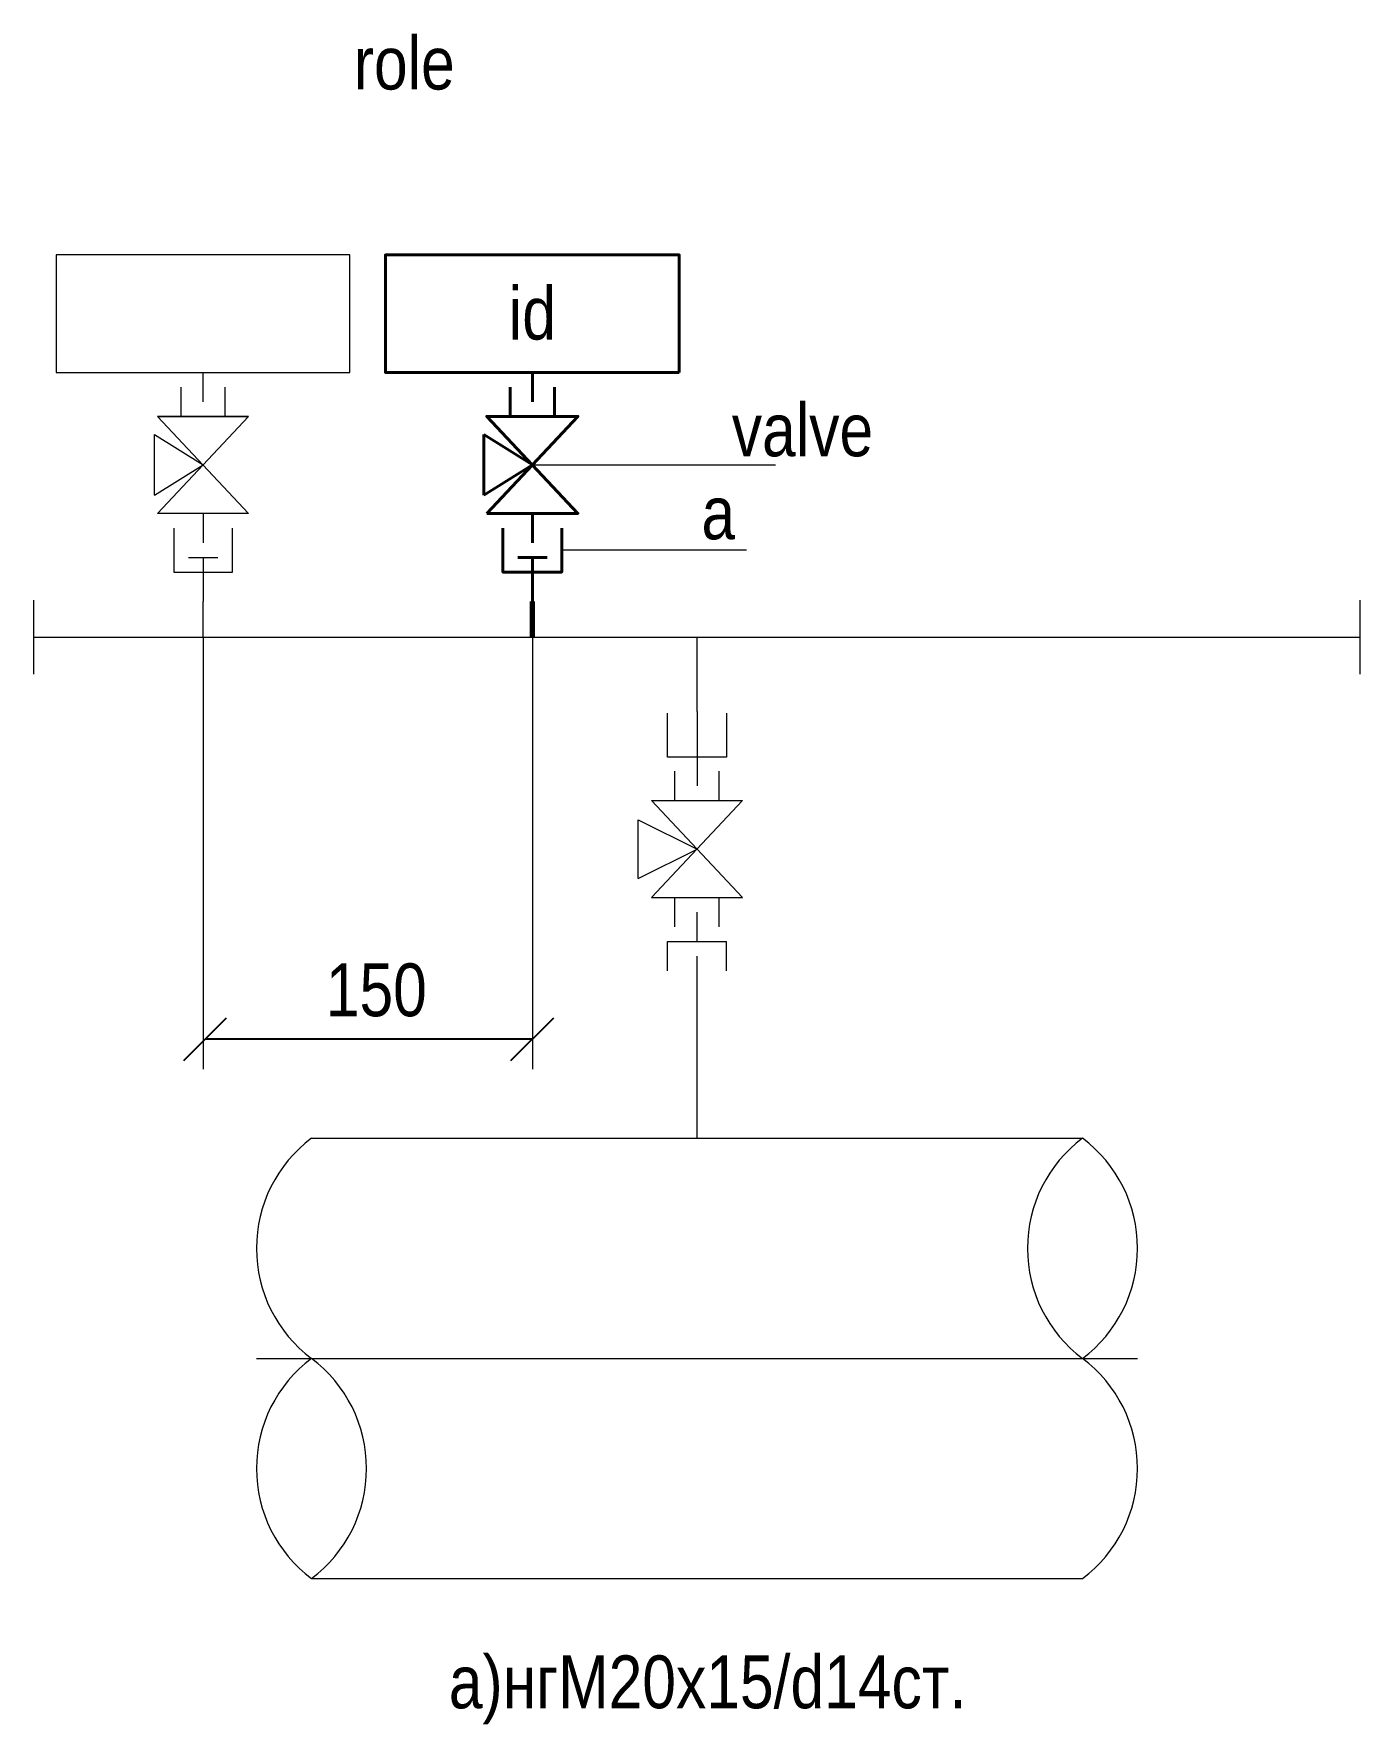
# Model space of a CAD drawing. Header units: feet. Extents: x 27.4 to 72.5, y -63 to -5.5.
import ezdxf

# ---------------------------------------------------------------- set-up
doc = ezdxf.new("R2010")
doc.units = ezdxf.units.FT
doc.header["$MEASUREMENT"] = 0
doc.linetypes.add('4_2_1_2', pattern=[9000, 4000, -2000, 1000, -2000])
for name, color, linetype, lineweight in [('id_params_Ном._пера__1', 7, 'Continuous', 15), ('id_static_Ном._пера__1', 7, 'Continuous', 15), ('id_static_Ном._пера__21', 7, 'Continuous', 40), ('id_static_Ном._пера__41', 7, 'Continuous', 70)]:
    doc.layers.add(name, color=color, linetype=linetype, lineweight=lineweight)
doc.styles.add('СГЕНЕРИР_СТИЛЬ_1', font='ARIALN.TTF')

msp = doc.modelspace()

# ---------------------------------------------------------------- linework, layer by layer
for p, q in [((32.49, -40.44), (33.95, -38.979)), ((43.629, -40.44), (45.09, -38.979)), ((44.36, -39.709), (33.22, -39.709))]:
    msp.add_line(p, q)
at = {"layer": 'id_static_Ном._пера__1', "color": 7, "linetype": 'Continuous', "lineweight": 15}
for p, q in [((33.148, -18), (33.148, -17)), ((32.398, -18.5), (32.398, -17.5)), ((33.898, -18.5), (33.898, -17.5)), ((31.598, -18.5), (34.698, -18.5)), ((45.91, -18.5), (42.81, -18.5)), ((31.498, -21.181), (31.498, -19.119)), ((31.498, -19.119), (33.148, -20.15)), ((31.498, -21.181), (33.148, -20.15)), ((44.36, -20.15), (52.643, -20.15)), ((33.148, -21.8), (33.148, -22.8)), ((32.648, -23.3), (33.648, -23.3)), ((33.148, -23.3), (33.148, -24.8)), ((51.652, -23.05), (45.36, -23.05)), ((27.386, -27.279), (27.386, -24.752)), ((72.545, -27.279), (72.545, -24.752)), ((33.148, -26.015), (33.148, -24.8)), ((27.386, -26.015), (72.545, -26.015)), ((49.966, -28.55), (49.966, -26.015)), ((49.966, -28.55), (49.966, -26.015)), ((49.966, -28.55), (49.966, -31.085)), ((49.216, -31.584), (49.216, -30.584)), ((50.716, -31.584), (50.716, -30.584)), ((48.416, -31.584), (51.516, -31.584)), ((51.516, -34.884), (48.416, -31.584)), ((48.416, -34.884), (51.516, -31.584)), ((47.966, -34.234), (47.966, -32.234)), ((47.966, -32.234), (49.966, -33.234)), ((47.966, -34.234), (49.966, -33.234)), ((48.416, -34.884), (51.516, -34.884)), ((49.216, -35.884), (49.216, -34.884)), ((50.716, -35.884), (50.716, -34.884)), ((49.966, -36.384), (49.966, -35.384)), ((48.966, -37.384), (48.966, -36.384)), ((48.966, -36.384), (50.966, -36.384)), ((50.966, -37.384), (50.966, -36.384)), ((49.966, -37.384), (49.966, -36.884)), ((49.966, -43.084), (49.966, -37.384)), ((36.841, -43.084), (63.091, -43.084)), ((36.841, -58.084), (63.091, -58.084))]:
    msp.add_line(p, q, dxfattribs=at)
at = {"layer": 'id_static_Ном._пера__1'}
for p, q in [((33.148, -26.015), (33.148, -40.735)), ((44.36, -26.015), (44.36, -40.735))]:
    msp.add_line(p, q, dxfattribs=at)
at = {"layer": 'id_static_Ном._пера__1', "color": 7, "linetype": '4_2_1_2', "lineweight": 15}
msp.add_line((34.966, -50.584), (64.966, -50.584), dxfattribs=at)
at = {"layer": 'id_static_Ном._пера__1', "color": 7, "linetype": 'Continuous', "lineweight": 15}
for points in [[(28.148, -17), (38.148, -17), (38.148, -13), (28.148, -13)], [(34.698, -21.8), (31.598, -21.8), (34.698, -18.5), (31.598, -18.5)]]:
    msp.add_lwpolyline(points, close=True, dxfattribs=at)
for points in [[(32.148, -22.3), (32.148, -23.8), (34.148, -23.8), (34.148, -22.3)], [(50.966, -28.605), (50.966, -30.105), (48.966, -30.105), (48.966, -28.605)]]:
    msp.add_lwpolyline(points, dxfattribs=at)
for centre, start, end in [((39.653, -46.834), 126.8699, 233.1301), ((65.903, -46.834), 126.8699, 233.1301), ((60.278, -46.834), 306.8699, 53.1301), ((39.653, -54.334), 126.8699, 233.1301), ((34.028, -54.334), 306.8699, 53.1301), ((60.278, -54.334), 306.8699, 53.1301)]:
    msp.add_arc(centre, 4.687, start, end, dxfattribs=at)
at = {"layer": 'id_static_Ном._пера__21', "color": 7, "linetype": 'Continuous', "lineweight": 40}
for p, q in [((44.36, -18), (44.36, -17)), ((43.61, -18.5), (43.61, -17.5)), ((45.11, -18.5), (45.11, -17.5)), ((42.71, -21.181), (42.71, -19.119)), ((42.71, -19.119), (44.36, -20.15)), ((42.71, -21.181), (44.36, -20.15)), ((44.36, -21.8), (44.36, -22.8)), ((44.86, -23.3), (43.86, -23.3)), ((44.36, -23.3), (44.36, -24.8))]:
    msp.add_line(p, q, dxfattribs=at)
for points in [[(49.36, -17), (39.36, -17), (39.36, -13), (49.36, -13)], [(42.81, -21.8), (45.91, -21.8), (42.81, -18.5), (45.91, -18.5)]]:
    msp.add_lwpolyline(points, close=True, dxfattribs=at)
msp.add_lwpolyline([(45.36, -22.3), (45.36, -23.8), (43.36, -23.8), (43.36, -22.3)], dxfattribs=at)
at = {"layer": 'id_static_Ном._пера__41'}
msp.add_line((44.36, -26.015), (44.36, -24.8), dxfattribs=at)

# ---------------------------------------------------------------- texts
at = {"layer": 'id_params_Ном._пера__1', "color": 7, "linetype": 'Continuous', "lineweight": 15, "insert": (40, -5.563), "char_height": 1.8, "width": 30, "attachment_point": 2, "style": 'СГЕНЕРИР_СТИЛЬ_1'}
msp.add_mtext('\\A1;role', dxfattribs=at)
at = {"layer": 'id_params_Ном._пера__1', "color": 7, "linetype": 'Continuous', "lineweight": 15, "char_height": 1.8, "style": 'СГЕНЕРИР_СТИЛЬ_1'}
for s, insert, attachment_point in [('\\A1;id', (44.36, -14.081), 2), ('\\A1;valve', (51.151, -18.056), 1), ('\\A1;150', (37.328, -37.129), 1)]:
    msp.add_mtext(s, dxfattribs=dict(at, insert=insert, attachment_point=attachment_point))
at = {"layer": 'id_static_Ном._пера__1', "color": 7, "linetype": 'Continuous', "lineweight": 15, "insert": (51.265, -20.883), "char_height": 1.8, "attachment_point": 3, "style": 'СГЕНЕРИР_СТИЛЬ_1'}
msp.add_mtext('\\A1;a', dxfattribs=at)
at = {"layer": 'id_static_Ном._пера__1', "color": 7, "linetype": 'Continuous', "lineweight": 15, "insert": (41.516, -60.7), "char_height": 1.8, "attachment_point": 1, "line_spacing_factor": 0.98287, "style": 'СГЕНЕРИР_СТИЛЬ_1'}
msp.add_mtext('\\A1;а)нгМ20х15/d14ст.', dxfattribs=at)

doc.saveas('drawing.dxf')
